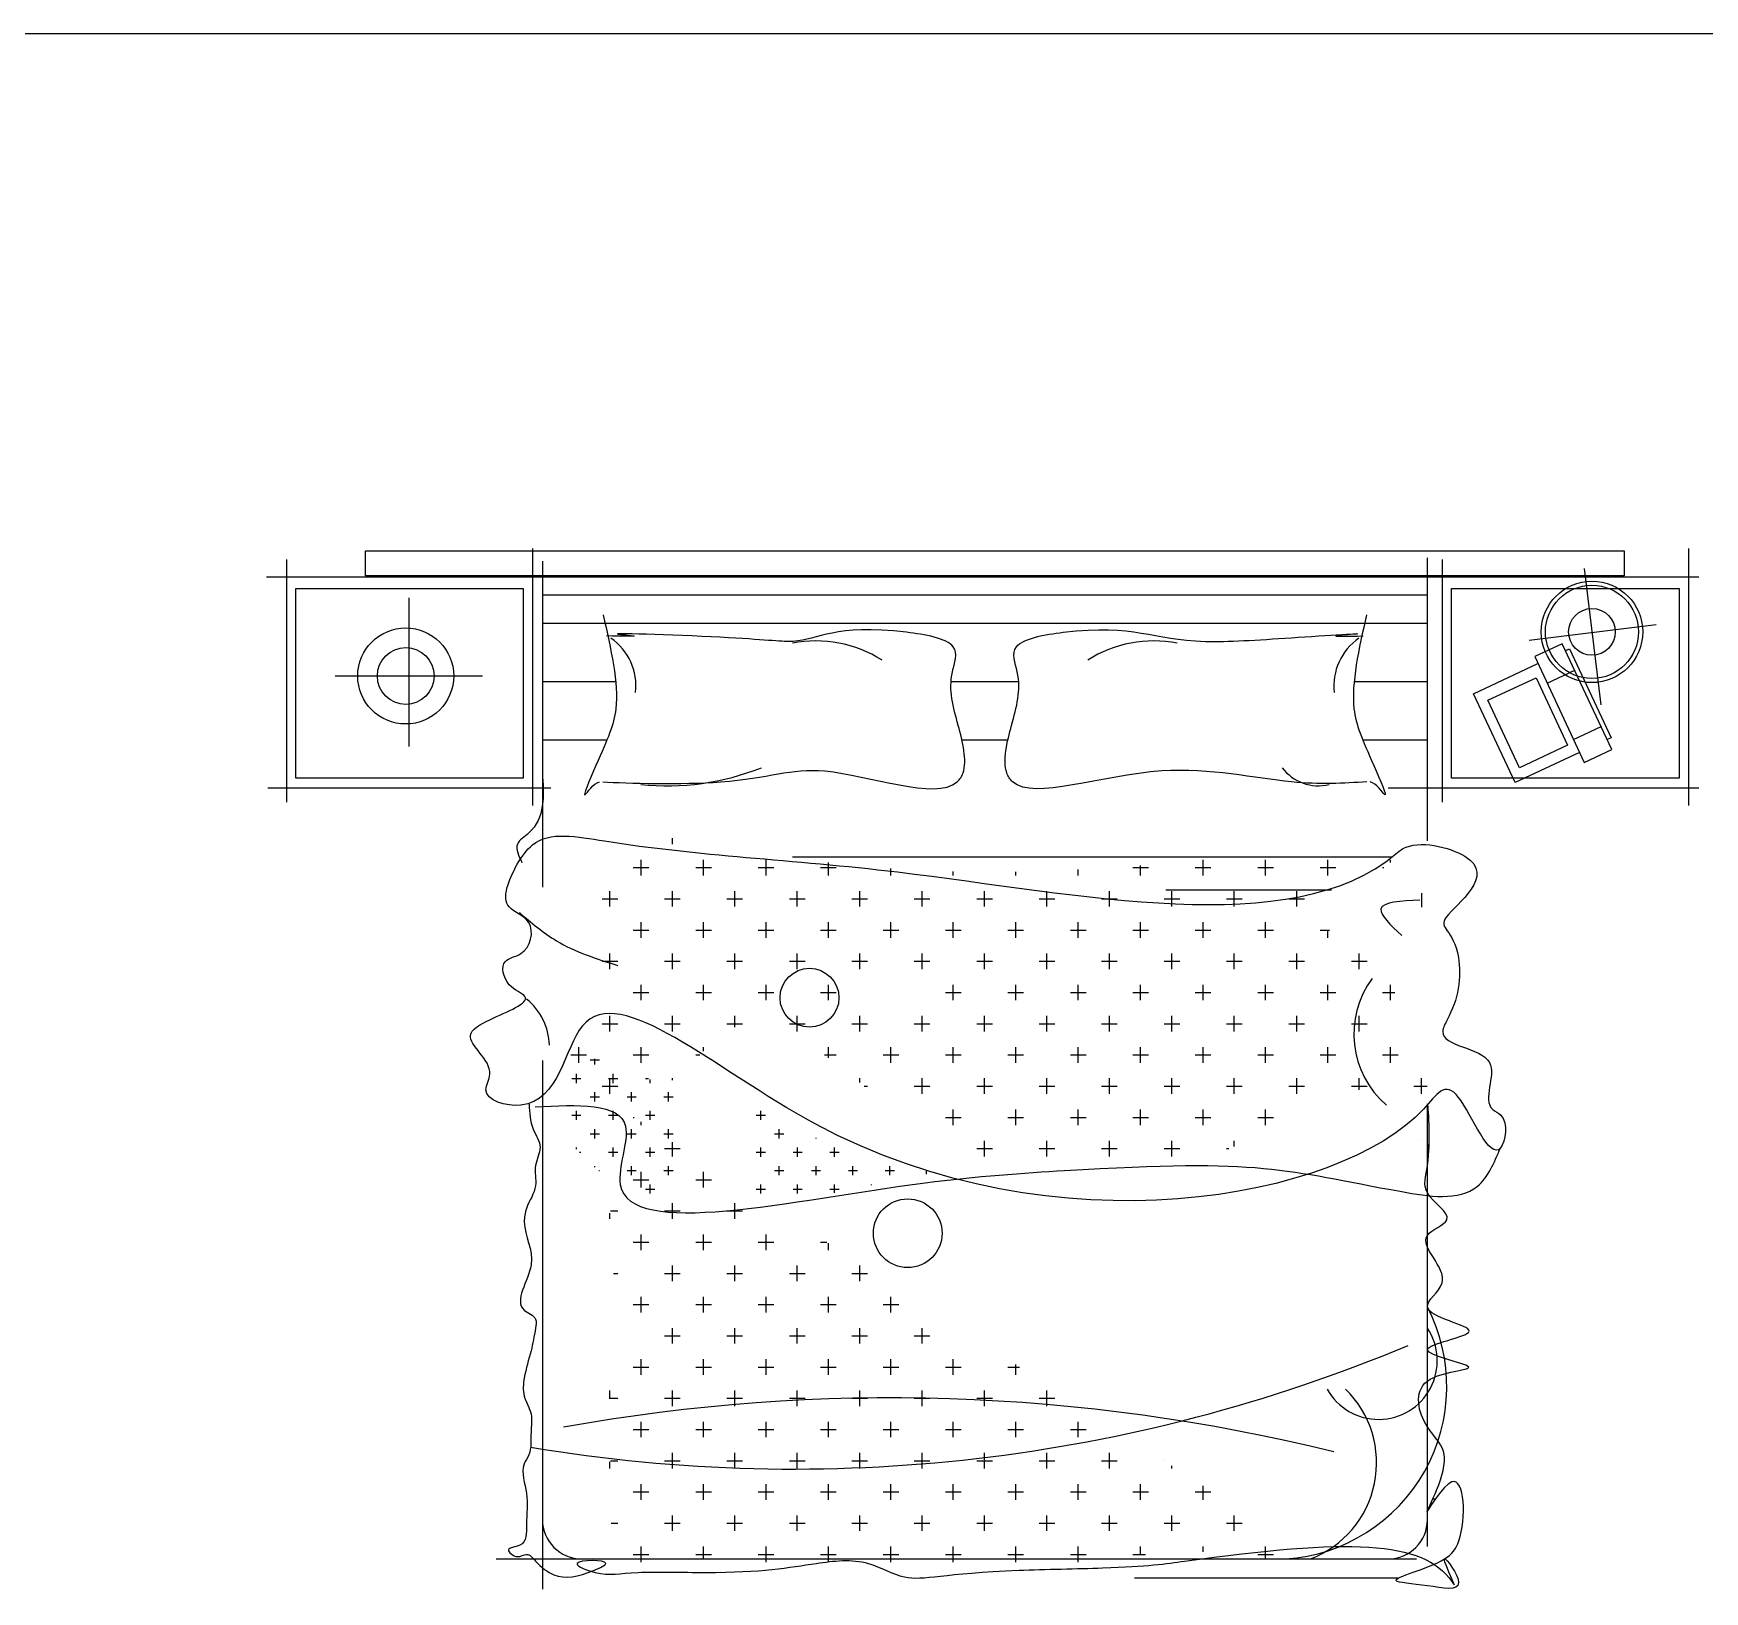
# Model space of a CAD drawing. Header units: inches. Extents: x 10.6 to 53.1, y 14.5 to 39.3.
# Drawn here: x 35.512 to 38.911, y 20.052 to 23.222 of the extents above; entities that cross this region are included whole.
import ezdxf

# ---------------------------------------------------------------- set-up
doc = ezdxf.new("R2010")
doc.units = ezdxf.units.IN
doc.header["$MEASUREMENT"] = 0
for name, color, linetype in [('02', 2, 'Continuous'), ('1', 1, 'Continuous'), ('8', 8, 'Continuous')]:
    doc.layers.add(name, color=color, linetype=linetype)

msp = doc.modelspace()

# ---------------------------------------------------------------- hatches: boundary and pattern name
at = {"layer": '8'}
h = msp.add_hatch(dxfattribs=at)
h.set_pattern_fill('CROSS', color=256, scale=0.01, angle=360, style=0)
h.set_pattern_definition([(4e-14, (23.26981, 8.062673), (0.0635, 0.0635), [0.03175, -0.09525]), (90, (23.28568, 8.0468), (-0.0635, 0.0635), [0.03175, -0.09525])])
edge = h.paths.add_edge_path()
edge.add_spline(control_points=[(36.6924, 21.0418), (36.687, 21.0414), (36.6487, 21.0404), (36.588, 21.055), (36.6307, 21.1244), (36.5446, 21.1788), (36.6205, 21.222), (36.7148, 21.2568), (36.6426, 21.2819), (36.6317, 21.3402), (36.6912, 21.3451), (36.7093, 21.4195), (36.6255, 21.4445), (36.6514, 21.4978), (36.6679, 21.5317), (36.6775, 21.5465), (36.7145, 21.603), (37.0353, 21.5416), (37.4194, 21.4962), (37.906, 21.5397), (38.1309, 21.5675), (38.3864, 21.5539), (37.907, 21.3928), (38.2831, 21.4012), (38.2863, 21.2746), (38.2674, 21.2298), (38.231, 21.1603), (38.395, 21.1602), (38.3239, 21.0419), (38.3867, 21.0168), (38.3779, 20.967), (38.3679, 20.9546)], knot_values=[2496.483278, 2496.483278, 2496.483278, 2496.483278, 2509.681012, 2587.62759, 2620.236081, 2708.66964, 2759.335428, 2844.930456, 2884.494885, 2932.60043, 2967.99299, 3033.210047, 3083.875834, 3172.295926, 3172.295926, 3172.295926, 3222.951699, 3365.649252, 4002.03878, 4533.27562, 4697.931661, 4806.10428, 5035.170499, 5241.359281, 5305.264991, 5372.42735, 5397.80797, 5511.677405, 5607.396384, 5627.668973, 5694.185143, 5694.185143, 5694.185143, 5694.185143], degree=3, periodic=0)
edge.add_spline(control_points=[(36.6924, 21.0418), (36.6924, 21.0424), (36.6923, 21.043), (36.6923, 21.0435)], knot_values=[0, 0, 0, 0, 1.750098, 1.750098, 1.750098, 1.750098], degree=3, periodic=0)
edge.add_spline(control_points=[(38.172, 20.0846), (37.9642, 20.1396), (37.8306, 20.1474), (37.6278, 20.1), (37.5496, 20.0951), (37.467, 20.0636), (37.3754, 20.1225), (37.2547, 20.1075), (37.1443, 20.087), (37.0453, 20.0942), (36.9836, 20.081), (36.9276, 20.1222), (36.8647, 20.1236), (36.811, 20.0834), (36.749, 20.0743), (36.7115, 20.1058), (36.6887, 20.1339), (36.6687, 20.1166), (36.6382, 20.1417), (36.6889, 20.1427), (36.6851, 20.1984), (36.6932, 20.2486), (36.6726, 20.3009), (36.6984, 20.3371), (36.6942, 20.3731), (36.7009, 20.4146), (36.6784, 20.4481), (36.6818, 20.4939), (36.6968, 20.5388), (36.7037, 20.577), (36.7096, 20.6119), (36.6505, 20.6314), (36.7204, 20.7205), (36.6772, 20.7833), (36.6867, 20.8394), (36.7122, 20.8737), (36.6995, 20.9183), (36.7226, 20.9566), (36.6952, 20.9953), (36.6933, 21.0251), (36.6924, 21.0418)], knot_values=[1.750098, 1.750098, 1.750098, 1.750098, 495.076008, 570.009064, 611.692463, 732.168746, 810.821763, 916.695439, 1083.429139, 1147.874026, 1216.922007, 1258.088882, 1350.152855, 1376.989156, 1460.356052, 1506.376971, 1529.387412, 1548.366246, 1571.376725, 1596.163409, 1639.806996, 1704.208748, 1764.187205, 1784.762373, 1830.993328, 1867.794338, 1907.101072, 1943.902019, 2000.804644, 2047.718132, 2066.118606, 2095.585763, 2188.618896, 2277.105491, 2305.087457, 2354.636854, 2396.037999, 2433.973041, 2473.279775, 2523.190355, 2523.190355, 2523.190355, 2523.190355], degree=3, periodic=0)
edge.add_spline(control_points=[(36.6924, 21.0418), (36.8157, 21.0502), (36.9497, 21.3477), (37.2448, 21.0076), (37.4541, 20.921), (37.5313, 20.9055)], knot_values=[675.812648, 675.812648, 675.812648, 675.812648, 976.525572, 1385.951223, 1621.13045, 1621.13045, 1621.13045, 1621.13045], degree=3, periodic=0)
edge.add_spline(control_points=[(37.5313, 20.9055), (37.54, 20.9066), (37.633, 20.9184), (37.7238, 20.9184), (37.8086, 20.9122)], knot_values=[876.848682, 876.848682, 876.848682, 876.848682, 903.817038, 1167.174112, 1167.174112, 1167.174112, 1167.174112], degree=3, periodic=0)
edge.add_spline(control_points=[(37.8086, 20.9122), (37.9099, 20.935), (38.0642, 20.9994), (38.2703, 21.1232), (38.3462, 20.9277), (38.3679, 20.9546)], knot_values=[1898.987544, 1898.987544, 1898.987544, 1898.987544, 2199.651587, 2351.905176, 2496.483278, 2496.483278, 2496.483278, 2496.483278], degree=3, periodic=0)
edge = h.paths.add_edge_path(flags=16)
edge.add_ellipse((37.2627, 21.26), major_axis=(-0.0424, -0.0424), ratio=1, start_angle=-45, end_angle=135, ccw=False)
edge.add_ellipse((37.2627, 21.26), major_axis=(-0.0424, -0.0424), ratio=1, start_angle=135, end_angle=315, ccw=False)

# ---------------------------------------------------------------- linework, layer by layer
at = {"layer": '02'}
for p, q in [((36.5269, 22.1741), (36.5269, 21.6509)), ((38.6659, 22.1335), (38.6997, 21.8557)), ((36.2755, 22.0736), (36.2755, 21.7714)), ((38.3469, 22.0791), (36.5469, 22.0791)), ((36.5469, 22.0219), (38.3469, 22.0219)), ((38.5542, 21.9873), (38.8122, 22.0191)), ((38.5904, 21.9), (38.6465, 21.9263)), ((36.1257, 21.9146), (36.4254, 21.9146)), ((36.5469, 21.9031), (36.6959, 21.9031)), ((37.3781, 21.9031), (37.5157, 21.9031)), ((38.198, 21.9031), (38.3469, 21.9031)), ((38.6439, 21.7857), (38.7, 21.812)), ((36.5469, 21.7844), (36.6782, 21.7844)), ((37.4001, 21.7844), (37.4937, 21.7844)), ((38.2156, 21.7844), (38.3469, 21.7844)), ((37.0556, 21.5469), (38.2761, 21.5469)), ((38.1518, 21.4791), (37.8152, 21.4791)), ((36.6442, 21.1334), (36.6629, 21.1334)), ((36.6535, 21.124), (36.6535, 21.1361)), ((36.6067, 21.0959), (36.6254, 21.0959)), ((36.616, 21.0865), (36.616, 21.1052)), ((36.6817, 21.0959), (36.7004, 21.0959)), ((36.691, 21.0865), (36.691, 21.1052)), ((36.7567, 21.0959), (36.7628, 21.0959)), ((36.766, 21.0865), (36.766, 21.094)), ((36.6442, 21.0584), (36.6629, 21.0584)), ((36.6535, 21.049), (36.6535, 21.0677)), ((36.7192, 21.0584), (36.7379, 21.0584)), ((36.7285, 21.049), (36.7285, 21.0677)), ((36.7942, 21.0584), (36.8129, 21.0584)), ((36.8035, 21.049), (36.8035, 21.0677)), ((36.6067, 21.0209), (36.6254, 21.0209)), ((36.616, 21.0115), (36.616, 21.0302)), ((36.6817, 21.0209), (36.7004, 21.0209)), ((36.691, 21.0115), (36.691, 21.0302)), ((36.7567, 21.0209), (36.7754, 21.0209)), ((36.766, 21.0115), (36.766, 21.0302)), ((36.9817, 21.0209), (37.0004, 21.0209)), ((36.991, 21.0115), (36.991, 21.0302)), ((36.6442, 20.9834), (36.6629, 20.9834)), ((36.6535, 20.974), (36.6535, 20.9927)), ((36.7192, 20.9834), (36.7379, 20.9834)), ((36.7285, 20.974), (36.7285, 20.9927)), ((36.7942, 20.9834), (36.8129, 20.9834)), ((36.8035, 20.974), (36.8035, 20.9927)), ((37.0192, 20.9834), (37.0379, 20.9834)), ((37.0285, 20.974), (37.0285, 20.9927)), ((37.1035, 20.974), (37.1035, 20.9752)), ((36.616, 20.9521), (36.616, 20.9552)), ((36.6223, 20.9459), (36.6254, 20.9459)), ((36.6817, 20.9459), (36.7004, 20.9459)), ((36.691, 20.9365), (36.691, 20.9552)), ((36.7567, 20.9459), (36.7754, 20.9459)), ((36.766, 20.9365), (36.766, 20.9552)), ((36.9817, 20.9459), (37.0004, 20.9459)), ((36.991, 20.9365), (36.991, 20.9552)), ((37.0567, 20.9459), (37.0754, 20.9459)), ((37.066, 20.9365), (37.066, 20.9552)), ((37.1317, 20.9459), (37.1504, 20.9459)), ((37.141, 20.9365), (37.141, 20.9552)), ((36.6535, 20.9155), (36.6535, 20.9177)), ((36.6614, 20.9084), (36.6629, 20.9084)), ((36.7192, 20.9084), (36.7379, 20.9084)), ((36.7285, 20.899), (36.7285, 20.9177)), ((36.7942, 20.9084), (36.8129, 20.9084)), ((36.8035, 20.899), (36.8035, 20.9177)), ((37.0192, 20.9084), (37.0379, 20.9084)), ((37.0285, 20.899), (37.0285, 20.9177)), ((37.0942, 20.9084), (37.1129, 20.9084)), ((37.1035, 20.899), (37.1035, 20.9177)), ((37.1692, 20.9084), (37.1879, 20.9084)), ((37.1785, 20.899), (37.1785, 20.9177)), ((37.2442, 20.9084), (37.2629, 20.9084)), ((37.2535, 20.899), (37.2535, 20.9177)), ((37.3285, 20.9012), (37.3285, 20.9072)), ((36.7567, 20.8709), (36.7754, 20.8709)), ((36.766, 20.8615), (36.766, 20.8802)), ((36.9817, 20.8709), (37.0004, 20.8709)), ((36.991, 20.8615), (36.991, 20.8802)), ((37.0567, 20.8709), (37.0754, 20.8709)), ((37.066, 20.8615), (37.066, 20.8802)), ((37.1317, 20.8709), (37.1504, 20.8709)), ((37.141, 20.863), (37.141, 20.8802)), ((37.216, 20.879), (37.216, 20.8802)), ((38.3582, 20.2406), (38.3633, 20.2406)), ((38.2871, 20.0791), (37.7509, 20.0791))]:
    msp.add_line(p, q, dxfattribs=at)
for points in [[(36.0453, 22.0926), (36.5081, 22.0926), (36.5081, 21.7069), (36.0453, 21.7069)], [(38.3962, 22.0926), (38.859, 22.0926), (38.859, 21.7069), (38.3962, 21.7069)], [(38.6213, 21.9802), (38.5652, 21.9539), (38.666, 21.7385), (38.7221, 21.7647)], [(38.47, 21.8651), (38.5679, 21.9109), (38.6322, 21.7736), (38.5343, 21.7277)]]:
    msp.add_lwpolyline(points, close=True, dxfattribs=at)
for points in [[(38.6278, 21.9663), (38.6357, 21.97), (38.7204, 21.7889), (38.7125, 21.7852)], [(38.6564, 21.759), (38.5253, 21.6976), (38.4406, 21.8786), (38.5717, 21.94)]]:
    msp.add_lwpolyline(points, dxfattribs=at)
for centre, radius in [((38.6816, 22.0043), 0.1032), ((38.6816, 22.0043), 0.0947), ((38.6816, 22.0043), 0.0475), ((36.269, 21.9146), 0.0977), ((36.269, 21.9146), 0.0577), ((37.0902, 21.26), 0.0599), ((37.29, 20.7811), 0.0699)]:
    msp.add_circle(centre, radius, dxfattribs=at)
for centre, radius, start, end in [((36.6189, 21.8944), 0.1183, 353.4474, 55.2655), ((38.275, 21.8944), 0.1183, 124.7345, 186.5526), ((37.104, 21.7372), 0.2486, 57.4638, 101.2116), ((37.7898, 21.7372), 0.2486, 78.7884, 122.5362), ((36.8002, 22.208), 0.517, 264.0894, 291.8143), ((38.1255, 21.784), 0.0928, 217.1307, 283.3354), ((38.3895, 21.1862), 0.192, 143.8616, 228.9599), ((36.4358, 21.1595), 0.1256, 1.9962, 51.1646), ((38.0349, 20.4691), 0.3515, 273.9505, 27.4258), ((38.2475, 20.5218), 0.1195, 208.887, 33.7054), ((37.0576, 23.5319), 3.2306, 260.4752, 292.7627), ((38.0342, 20.314), 0.2094, 290.9415, 45.7647), ((37.2554, 16.6978), 3.7482, 76.0896, 100.2309), ((36.6269, 20.1985), 0.08, 180, 270), ((38.267, 20.1985), 0.08, 270, 0)]:
    msp.add_arc(centre, radius, start, end, dxfattribs=at)
for points, knots in [([(36.6706, 22.039), (36.6863, 21.9696), (36.712, 21.8563), (36.6737, 21.7742), (36.6178, 21.6447), (36.6505, 21.6968), (36.6633, 21.6991)], [0, 0, 0, 0, 193.119101, 315.074621, 378.265014, 417.389527, 417.389527, 417.389527, 417.389527]), ([(38.2232, 22.039), (38.2075, 21.9696), (38.1818, 21.8563), (38.2201, 21.7742), (38.276, 21.6447), (38.2434, 21.6968), (38.2305, 21.6991)], [0, 0, 0, 0, 193.119101, 315.074621, 378.265014, 417.389527, 417.389527, 417.389527, 417.389527]), ([(36.6699, 21.6991), (36.7175, 21.6963), (36.9759, 21.6897), (37.104, 21.7547), (37.3638, 21.6542), (37.4137, 21.7312), (37.3912, 21.8238), (37.3678, 21.8999), (37.4034, 21.9854), (37.1463, 22.0299), (37.0981, 21.974), (36.983, 21.9919), (36.6366, 22.0044), (36.7612, 21.9943), (36.7084, 21.9954), (36.6772, 21.9961)], [0, 0, 0, 0, 142.165466, 323.33038, 552.429644, 581.52174, 677.936476, 787.617927, 838.756108, 905.222351, 1171.047473, 1279.074206, 1390.80865, 1428.93803, 1484.241697, 1484.241697, 1484.241697, 1484.241697]), ([(38.224, 21.6991), (38.1763, 21.6963), (38.0679, 21.6897), (37.7899, 21.7547), (37.53, 21.6542), (37.4802, 21.7312), (37.5026, 21.8238), (37.526, 21.8999), (37.4904, 21.9854), (37.7475, 22.0299), (37.7957, 21.974), (38.0608, 21.9919), (38.2573, 22.0044), (38.1327, 21.9943), (38.1854, 21.9954), (38.2166, 21.9961)], [0, 0, 0, 0, 142.165466, 323.33038, 552.429644, 581.52174, 677.936476, 787.617927, 838.756108, 905.222351, 1171.047473, 1279.074206, 1390.80865, 1428.93803, 1484.241697, 1484.241697, 1484.241697, 1484.241697]), ([(36.5469, 21.7185), (36.5498, 21.6717), (36.5535, 21.613), (36.4867, 21.5734), (36.4989, 21.5487), (36.5054, 21.5354)], [0, 0, 0, 0, 126.315232, 158.854004, 196.789047, 196.789047, 196.789047, 196.789047]), ([(36.4954, 21.5317), (36.479, 21.4978), (36.4531, 21.4445), (36.5369, 21.4195), (36.5188, 21.3451), (36.4593, 21.3402), (36.4702, 21.2819), (36.5423, 21.2568), (36.4481, 21.2219), (36.3722, 21.1788), (36.4586, 21.1241), (36.4151, 21.0556), (36.5779, 21.0069), (36.6115, 21.3812), (37.3418, 20.6948), (38.261, 20.8667), (38.3981, 21.1228), (38.4907, 20.884), (38.5143, 21.0168), (38.4514, 21.0419), (38.5226, 21.1602), (38.3585, 21.1603), (38.395, 21.2298), (38.4138, 21.2747), (38.411, 21.4008), (38.3303, 21.3989), (38.5273, 21.535), (38.3186, 21.5842), (38.0813, 21.3725), (37.3803, 21.5296), (36.8069, 21.5505), (36.5421, 21.6031), (36.5051, 21.5465), (36.4954, 21.5317)], [0, 0, 0, 0, 88.420092, 139.08588, 204.302936, 239.695496, 287.801042, 327.365471, 412.960499, 463.626286, 552.059846, 584.668336, 662.614915, 863.368941, 1272.794593, 2236.409042, 2388.662631, 2533.240734, 2599.756904, 2620.029494, 2715.748472, 2829.617907, 2854.998527, 2922.160886, 2986.066596, 3192.255378, 3421.321597, 3529.494216, 3547.456959, 4378.238734, 4865.599543, 5008.297096, 5058.952869, 5058.952869, 5058.952869, 5058.952869]), ([(38.3316, 21.4586), (38.2936, 21.4568), (38.2234, 21.4534), (38.2723, 21.4076), (38.2946, 21.3867)], [0, 0, 0, 0, 81.132613, 149.539384, 149.539384, 149.539384, 149.539384]), ([(36.5001, 21.4334), (36.5244, 21.4127), (36.5832, 21.3627), (36.6572, 21.3393), (36.7006, 21.3256)], [0, 0, 0, 0, 94.920667, 229.640103, 229.640103, 229.640103, 229.640103]), ([(36.5199, 21.0435), (36.5208, 21.0263), (36.5224, 20.9959), (36.5502, 20.9566), (36.5271, 20.9183), (36.5397, 20.8737), (36.5143, 20.8394), (36.5048, 20.7833), (36.5479, 20.7205), (36.4781, 20.6314), (36.5371, 20.6119), (36.5312, 20.577), (36.5243, 20.5388), (36.5094, 20.4939), (36.5059, 20.4481), (36.5285, 20.4146), (36.5217, 20.3731), (36.526, 20.3371), (36.5002, 20.3009), (36.5208, 20.2486), (36.5127, 20.1984), (36.5165, 20.1427), (36.4658, 20.1417), (36.4962, 20.1166), (36.5163, 20.1339), (36.5389, 20.1057), (36.579, 20.0745), (36.6269, 20.0829), (36.7012, 20.1176), (36.5837, 20.1164), (36.6738, 20.0805), (36.7192, 20.0943), (36.9747, 20.0869), (37.0816, 20.1075), (37.2031, 20.1225), (37.2946, 20.0636), (37.3772, 20.0951), (37.7554, 20.1), (38.1684, 20.1602), (38.3493, 20.1573), (38.4075, 20.0544), (38.3626, 20.1521), (38.4397, 20.0456), (38.3448, 20.0667), (38.2374, 20.0727), (38.3774, 20.1038), (38.4269, 20.1652), (38.422, 20.3402), (38.3105, 20.1542), (38.4112, 20.3299), (38.3359, 20.3832), (38.3087, 20.4994), (38.5005, 20.5035), (38.2673, 20.5453), (38.5153, 20.582), (38.3002, 20.6158), (38.4178, 20.6906), (38.302, 20.7718), (38.4179, 20.8086), (38.3303, 20.8595), (38.357, 20.9344), (38.3447, 21.1026), (38.3463, 20.9982), (38.3469, 20.9546)], [0, 0, 0, 0, 51.660678, 90.967412, 128.902454, 170.303599, 219.852997, 247.834962, 336.321557, 429.35469, 458.821847, 477.222321, 524.135809, 581.038434, 617.839381, 657.146115, 693.947125, 740.178081, 760.753248, 820.731705, 885.133458, 928.777044, 953.563729, 976.574207, 995.553042, 1018.563482, 1064.584401, 1147.951297, 1174.787598, 1232.723625, 1273.8905, 1342.93848, 1407.383368, 1574.117067, 1679.990743, 1758.64376, 1879.120044, 1920.803442, 1995.736498, 2672.560774, 2718.592867, 2765.18112, 2821.217035, 2885.083594, 2949.427066, 3057.075227, 3104.264903, 3224.76787, 3301.840845, 3416.931346, 3487.592954, 3580.706616, 3669.453594, 3759.950805, 3852.756048, 3950.981602, 4008.14005, 4109.250706, 4160.331795, 4227.915442, 4283.590279, 4408.503257, 4497.824885, 4497.824885, 4497.824885, 4497.824885]), ([(36.5325, 21.0379), (36.6186, 21.0426), (36.7598, 21.0503), (36.6233, 20.743), (37.1796, 20.8795), (38.014, 20.9379), (38.0544, 20.905), (38.4468, 20.8396), (38.4826, 20.9242), (38.4955, 20.9546)], [0, 0, 0, 0, 187.58413, 307.384798, 695.797322, 845.374526, 1598.695697, 1760.885978, 1852.006897, 1852.006897, 1852.006897, 1852.006897])]:
    msp.add_open_spline(points, degree=3, knots=knots, dxfattribs=at)
at = {"layer": '1'}
for p, q in [((32.4498, 23.2217), (52.776, 23.2217)), ((38.8778, 22.1741), (38.8778, 21.6509)), ((36.0269, 21.6577), (36.0269, 22.1513)), ((36.5469, 22.1483), (36.5469, 21.485)), ((38.3469, 21.5791), (38.3469, 22.1552)), ((38.3778, 21.6577), (38.3778, 22.1513)), ((35.9859, 22.1161), (38.8989, 22.1161)), ((36.5644, 21.6861), (35.9882, 21.6861)), ((38.8989, 21.6861), (38.2673, 21.6861)), ((36.5469, 21.1327), (36.5469, 20.0567)), ((38.3469, 20.1436), (38.3469, 21.0439)), ((36.453, 20.1185), (38.3248, 20.1185))]:
    msp.add_line(p, q, dxfattribs=at)
msp.add_lwpolyline([(38.7472, 22.1691), (38.7472, 22.1185), (36.187, 22.1185), (36.187, 22.1691)], close=True, dxfattribs=at)
msp.add_lwpolyline([(38.3356, 21.4445), (38.3356, 21.4729)], dxfattribs=at)

doc.saveas('drawing.dxf')
